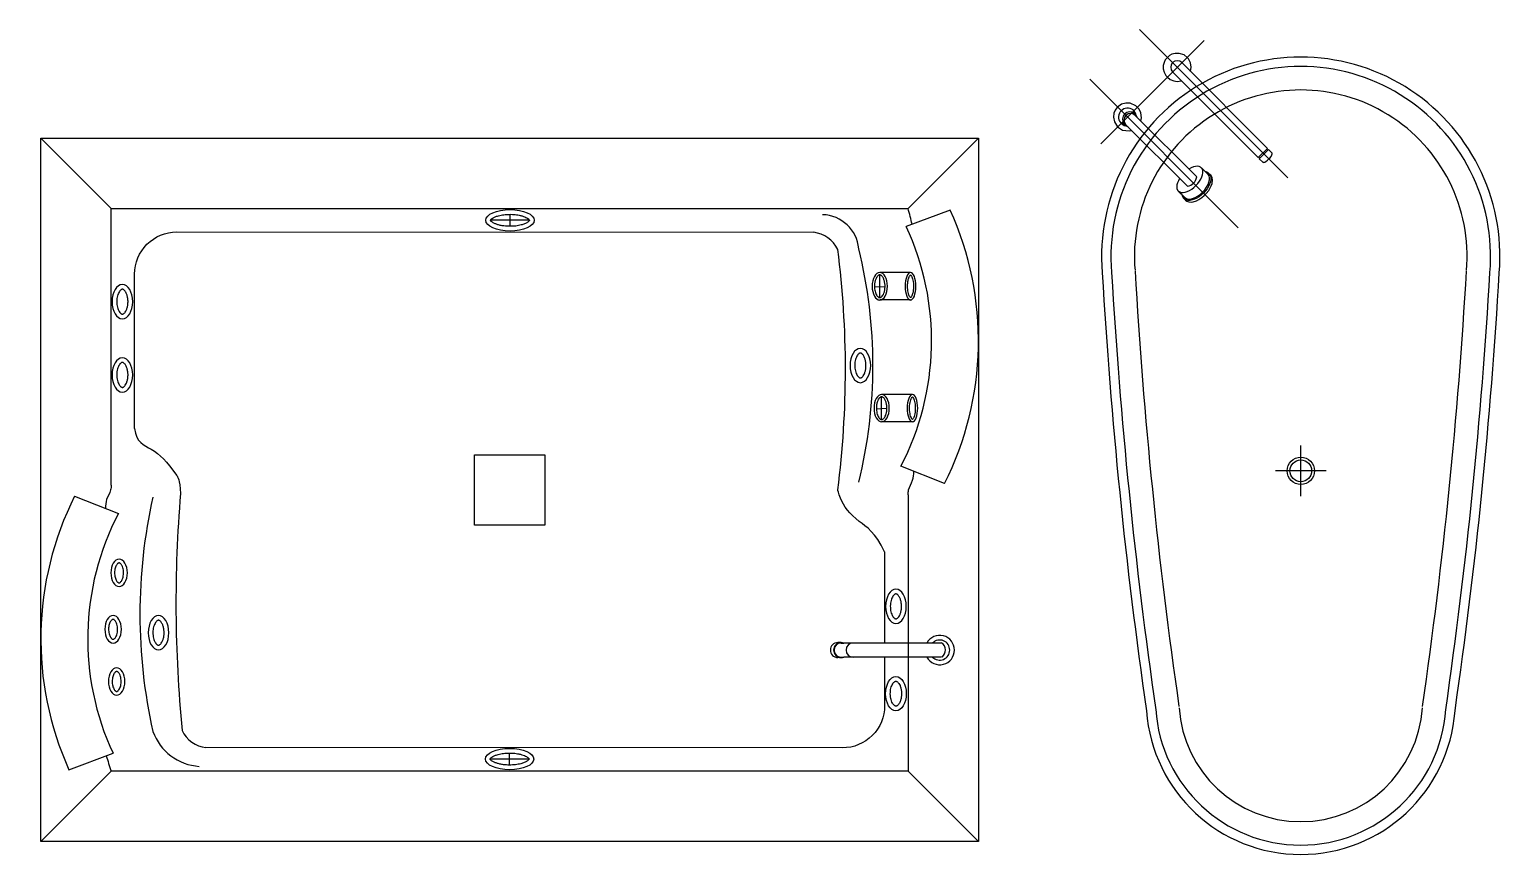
# Model space of a CAD drawing. Header units: millimetres. Extents: x 14385 to 129787, y 107826 to 186798.
# Drawn here: x 56668 to 59817, y 140704 to 142463 of the extents above; entities that cross this region are included whole.
import ezdxf

# ---------------------------------------------------------------- set-up
doc = ezdxf.new("R2010")
doc.units = ezdxf.units.MM
doc.header["$LTSCALE"] = 1000
doc.linetypes.add('CENTER-1', pattern=[10, 6.25, -1.25, 1.25, -1.25])
doc.layers.add('FF-FIXT', color=31, linetype='Continuous')

# ---------------------------------------------------------------- blocks, each defined once
blk = doc.blocks.new('A$C55D235CF')
at = {"color": 39, "linetype": 'CENTER-1', "ltscale": 5}
for p, q in [((210.1, 393.1), (-106.4, 709.6)), ((31.2, 686.2), (-189.1, 466)), ((104, 287), (-212.5, 603.5)), ((237.6, -285.5), (237.6, -177.2)), ((291.8, -231.3), (183.4, -231.3))]:
    blk.add_line(p, q, dxfattribs=at)
at = {"color": 33, "linetype": 'Continuous'}
for p, q in [((-55.7, 633.1), (-55.8, 626.1)), ((-54.1, 639.6), (-55.7, 633.1)), ((-51.4, 645), (-54.1, 639.6)), ((-46.7, 649.8), (-51.4, 645)), ((-42.1, 654.4), (-46.7, 649.8)), ((-37.4, 656.8), (-42.1, 654.4)), ((-30.5, 658.8), (-37.4, 656.8)), ((-21.8, 658.8), (-30.5, 658.8)), ((-11.4, 655.3), (-21.8, 658.8)), ((-16, 639), (166.8, 456.2)), ((-5, 650.1), (-11.4, 655.3)), ((-1.8, 646.9), (-5, 650.1)), ((2.5, 638.5), (-1.8, 646.9)), ((4.1, 629.2), (2.5, 638.5)), ((-55.8, 626.1), (-54.1, 618.7)), ((-54.1, 618.7), (-50.5, 611.9)), ((-50.5, 611.9), (-46.8, 608.2)), ((-46.8, 608.2), (-40.8, 603)), ((-40.8, 603), (-33, 599.9)), ((-35.8, 619.2), (147, 436.4)), ((-33, 599.9), (-26.2, 599.1)), ((-26.2, 599.1), (-21.6, 599.4)), ((-21.6, 599.4), (-17.1, 600.4)), ((2.7, 620.2), (4.1, 629.2)), ((-158.4, 537.3), (-160.9, 531.2)), ((-155.1, 542.4), (-158.4, 537.3)), ((-153.2, 544.3), (-155.1, 542.4)), ((-144.8, 550.2), (-153.2, 544.3)), ((-135.7, 552.8), (-144.8, 550.2)), ((-126.5, 552.5), (-135.7, 552.8)), ((-114.3, 547.2), (-126.5, 552.5)), ((-107.1, 539.8), (-114.3, 547.2)), ((-103.3, 531.8), (-107.1, 539.8)), ((-160.9, 531.2), (-162, 522.8)), ((-162, 522.8), (-160.1, 512.5)), ((-160.1, 512.5), (-153.2, 501.8)), ((-135.5, 506.7), (-4.1, 375.4)), ((-115.7, 526.5), (15.7, 395.2)), ((-102, 521.5), (-103.3, 531.8)), ((-103.3, 514.2), (-102, 521.5)), ((-153.2, 501.8), (-143, 495.1)), ((-143, 495.1), (-128.2, 493.3)), ((-128.2, 493.3), (-123.1, 494.4)), ((166.8, 456.2), (147, 436.4)), ((168.9, 454), (149.1, 434.2)), ((166.1, 455.4), (166.8, 456.2)), ((166.1, 455.4), (168.2, 453.3)), ((168.2, 453.3), (166.1, 455.4)), ((168.9, 454), (168.2, 453.3)), ((168.9, 454), (176.2, 446.8)), ((176.2, 446.8), (168.9, 454)), ((174.2, 439), (176, 442.3)), ((176, 442.3), (176.7, 444.7)), ((176.5, 446.3), (176.2, 446.8)), ((176.7, 445.6), (176.5, 446.3)), ((176.7, 444.7), (176.7, 445.6)), ((39.9, 400.7), (25.8, 414.7)), ((34.2, 406.3), (25.8, 414.7)), ((147, 436.4), (147.7, 437.1)), ((147.7, 437.1), (149.8, 434.9)), ((147.7, 437.1), (149.8, 434.9)), ((149.8, 434.9), (149.1, 434.2)), ((149.1, 434.2), (156.4, 427)), ((149.1, 434.2), (156.4, 427)), ((156.4, 427), (157.1, 426.6)), ((157.1, 426.6), (157.9, 426.4)), ((157.9, 426.4), (159.3, 426.6)), ((159.3, 426.6), (160.6, 427)), ((160.6, 427), (162.8, 428.1)), ((162.8, 428.1), (166.5, 430.7)), ((166.5, 430.7), (168.3, 432.3)), ((168.3, 432.3), (169.6, 433.6)), ((169.6, 433.6), (171.5, 435.5)), ((171.5, 435.5), (174.2, 439)), ((36, 405.9), (34.2, 406.3)), ((39.2, 404.6), (36, 405.9)), ((41.8, 402.6), (39.2, 404.6)), ((41.8, 402.6), (45.4, 399.1)), ((43.6, 400.8), (41.8, 402.6)), ((45.4, 399.1), (43.6, 400.8)), ((47.2, 396.7), (45.4, 399.1)), ((46.6, 376), (48.4, 381.4)), ((48.7, 393.4), (47.2, 396.7)), ((48.4, 381.4), (49.3, 388.8)), ((49.3, 388.8), (48.7, 393.4)), ((-9.6, 351.2), (-23.7, 365.2)), ((-23.7, 365.2), (-15.3, 356.8)), ((-15.3, 356.8), (-14.5, 353.9)), ((-14.5, 353.9), (-12.7, 350.6)), ((-12.7, 350.6), (-11.6, 349.2)), ((-11.6, 349.2), (-8, 345.6)), ((-11.6, 349.2), (-8, 345.6)), ((15.1, 344.5), (20.2, 347)), ((20.2, 347), (26.6, 351.1)), ((26.6, 351.1), (31.4, 355.9)), ((31.4, 355.9), (35.9, 359.6)), ((35.9, 359.6), (41.5, 366.7)), ((41.5, 366.7), (43.8, 370.3)), ((43.8, 370.3), (46.6, 376)), ((-8, 345.6), (-5.6, 343.8)), ((-5.6, 343.8), (-1.3, 342.1)), ((-1.3, 342.1), (4.7, 341.8)), ((4.7, 341.8), (8, 342.3)), ((8, 342.3), (15.1, 344.5))]:
    blk.add_line(p, q, dxfattribs=at)
at = {"flags": 128}
blk.add_lwpolyline([(566.7, -743.2, 0.021411), (661.1, 190.7, 1.08619), (-185.9, 190.7, 0.021411), (-91.5, -743.2, 0.930125), (566.7, -743.2)], format="xyb", dxfattribs=at)
at = {"color": 32, "flags": 128}
for points in [[(641.1, 191.2, 1.089171), (-165.9, 191.2)], [(-165.9, 191.8, 0.021415), (-71.7, -740.6)], [(546.9, -740.6, 0.021415), (641.1, 191.8)], [(-71.8, -739.8, 0.935819), (547, -739.8)]]:
    blk.add_lwpolyline(points, format="xyb", dxfattribs=at)
at = {"color": 35, "flags": 128}
for points in [[(591.3, 195.5, 1.089171), (-116, 195.5, 1.089171)], [(-116, 194.7, 0.021415), (-22.2, -733.5, 0.021415)], [(497.4, -733.5, 0.021415), (591.2, 194.7, 0.021415)], [(-21.9, -736.5, 0.935819), (497.1, -736.5, 0.935819)]]:
    blk.add_lwpolyline(points, format="xyb", dxfattribs=at)
at = {"color": 35, "linetype": 'Continuous'}
for radius in [29.2, 23.2]:
    blk.add_circle((237.6, -231.3), radius, dxfattribs=at)
at = {"color": 33, "linetype": 'Continuous'}
for centre, radius, start, end in [((-25.9, 629.1), 14, 45, 225), ((-125.6, 516.6), 14, 45, 225), ((-7.8, 398.8), 23.7, 278.7868, 351.2132)]:
    blk.add_arc(centre, radius, start, end, dxfattribs=at)
at = {"color": 39, "ltscale": 30}
for centre, radius, start, end in [((-132, 523), 19.1, 10.5537, 259.4463), ((-103.8, 538.2), 14.8, 186.4821, 227.945), ((-147.2, 494.8), 14.8, 42.055, 83.5179), ((-126.7, 517.8), 16.1, 15.1781, 254.8219)]:
    blk.add_arc(centre, radius, start, end, dxfattribs=at)
at = {"color": 33, "linetype": 'Continuous'}
for centre, start_param, end_param in [((1, 390), 1.982313, 7.442465), ((15.1, 375.9), 3.141593, 6.283185)]:
    blk.add_ellipse(centre, major_axis=(24.7, 24.7), ratio=0.528596, start_param=start_param, end_param=end_param, dxfattribs=at)
at = {"color": 33, "linetype": 'Continuous', "extrusion": (0, 0, -1)}
blk.add_ellipse((15.1, 375.9), major_axis=(26.7, 26.7), ratio=0.563059, start_param=-0.384776, end_param=3.526331, dxfattribs=at)
blk = doc.blocks.new('A$C3CD5411B')
at = {"color": 35}
for p, q in [((-651.8, 420.5), (-801.8, 570.5)), ((1048.2, 420.5), (1198.2, 570.5)), ((240.6, 395.3), (157.4, 395.3)), ((199, 382.4), (199, 408.1)), ((1053.5, 283.9), (987.8, 283.9)), ((999, 253.6), (976.6, 252.8)), ((987.8, 230.4), (987.8, 278.9)), ((1053.5, 225.4), (987.8, 225.4)), ((1057.5, 24), (991.8, 24)), ((991.8, -29.5), (991.8, 19)), ((1003, -6.2), (980.6, -7.1)), ((1057.5, -34.5), (991.8, -34.5)), ((239.8, -753.4), (156.6, -753.4)), ((198.2, -766.2), (198.2, -740.6)), ((-651.8, -779.5), (-801.8, -929.5)), ((1048.2, -779.5), (1198.2, -929.5))]:
    blk.add_line(p, q, dxfattribs=at)
for p, q in [((1138.2, 417.2), (1044.3, 382)), ((1126.2, -166.2), (1032.8, -129.2)), ((-729.8, -192.8), (-636.4, -229.8)), ((-741.8, -776.2), (-647.9, -741))]:
    blk.add_line(p, q)
at = {"color": 35, "ltscale": 0.01}
for p, q in [((905.2, -505), (898.4, -505)), ((905.2, -506), (910.8, -506)), ((1119.6, -506), (910.8, -506)), ((905.2, -537), (898.4, -537)), ((905.2, -536), (910.8, -536)), ((1119.6, -536), (910.8, -536))]:
    blk.add_line(p, q, dxfattribs=at)
blk.add_lwpolyline([(1198.2, -929.5), (-801.8, -929.5), (-801.8, 570.5), (1198.2, 570.5)], close=True)
for points in [[(-651.8, -169.4), (-651.8, 420.5), (1048.2, 420.5)], [(1048.2, -189.7), (1048.2, -411.2)], [(1048.2, -411.2), (1048.2, -779.5), (-651.8, -779.5)]]:
    blk.add_lwpolyline(points)
at = {"color": 35}
for points in [[(-601.8, -48.5), (-601.8, 280.5, -0.41425), (-511.8, 370.5), (847.2, 369.7)], [(998.2, -536), (998.2, -639.5, -0.414235), (908.2, -729.5), (-449.6, -729.1)]]:
    blk.add_lwpolyline(points, format="xyb", dxfattribs=at)
blk.add_lwpolyline([(273.2, -254.5), (123.2, -254.5), (123.2, -104.5), (273.2, -104.5)], close=True, dxfattribs=at)
for points in [[(998.2, -311.3), (998.2, -506)], [(998.2, -441.2), (998.2, -506)]]:
    blk.add_lwpolyline(points, dxfattribs=at)
for centre, radius, start, end in [((385.9, 233.5), 688.2, 12.8649, 15.7695), ((520.3, 138.1), 678, 333.3332, 24.3114), ((520.3, 138.1), 578, 332.4563, 24.9636), ((-123.9, -497.1), 678, 153.3332, 204.3114), ((-123.9, -497.1), 578, 152.4563, 204.9636), ((243.6, -479.5), 944.3, 196.4156, 198.5226)]:
    blk.add_arc(centre, radius, start, end)
for centre, radius, start, end in [((863.1, 326.9), 80.4, 5.6264, 87.9417), ((838.9, 304.1), 66.1, 26.1813, 82.7953), ((-1098.5, 77), 2013.1, 352.6804, 7.3151), ((-66.1, 85.7), 1039.4, 346.1354, 13.8646), ((2326.6, -421.4), 2840.2, 175.2689, 185.4802), ((554, -444.9), 1144.5, 167.3992, 192.6008), ((-441.3, -663.4), 66.1, 206.1813, 262.7953), ((-456.3, -656), 113.3, 199.8815, 266.1512)]:
    blk.add_arc(centre, radius, start, end, dxfattribs=at)
at = {"color": 35, "ltscale": 0.01}
for centre, radius, start, end in [((1115.7, -521), 31.4, 208.5848, 151.4152), ((1115.7, -521), 21.4, 224.6322, 135.3678), ((898.4, -521), 16, 90, 270), ((905.2, -521), 16, 90, 270), ((905.2, -521), 15, 90, 270), ((905.2, -521), 16, 69.6359, 90), ((930.8, -521), 15, 90, 270), ((1109.5, -521.3), 18.4, 306.9962, 56.6876), ((905.2, -521), 16, 270, 290.3641)]:
    blk.add_arc(centre, radius, start, end, dxfattribs=at)
at = {"color": 35}
for centre in [(199, 395.3), (198.2, -753.4)]:
    blk.add_ellipse(centre, major_axis=(-51.6, 0), ratio=0.442059, start_param=3.141593, end_param=9.424778, dxfattribs=at)
at = {"color": 35, "extrusion": (0, 0, -1)}
for centre, major_axis, ratio in [((987.8, 254.6), (0, 29.3), 0.555453), ((1053.5, 254.6), (0, 29.3), 0.388997), ((-627.9, 221.8), (0, 36.6), 0.601422), ((-627.9, 65.6), (0, 36.6), 0.601422), ((946.4, 85.7), (0, 36.6), 0.601422), ((991.8, -5.3), (0, 29.3), 0.555453), ((1057.5, -5.3), (0, 29.3), 0.381112), ((-634.9, -356.4), (0, 29.3), 0.601422), ((1022.3, -427.9), (0, 36.6), 0.601422), ((-647.6, -476.8), (0, 29.3), 0.601422), ((-550.8, -484.1), (0, 36.6), 0.601422), ((-640.1, -588), (0, 29.3), 0.601422)]:
    blk.add_ellipse(centre, major_axis=major_axis, ratio=ratio, start_param=3.141593, end_param=9.424778, dxfattribs=at)
at = {"color": 35}
blk.add_ellipse((1022.3, -614.1), major_axis=(0, 36.6), ratio=0.601422, dxfattribs=at)
for points, knots in [([(240.6, 395.3), (240.6, 395.3), (240.6, 395.3), (240.5, 395.4), (240.5, 395.4), (240.4, 395.7), (240.3, 395.9), (239.9, 396.5), (239.7, 396.8), (239, 397.5), (238.6, 397.9), (237.3, 399), (236.2, 399.7), (233.7, 401.2), (232.2, 401.9), (228.9, 403.3), (227.1, 403.9), (223.1, 405.1), (220.9, 405.7), (215.1, 406.9), (211.1, 407.4), (203, 408.1), (198.9, 408.1), (190.7, 407.8), (186.7, 407.4), (179, 406.2), (175.5, 405.4), (169.8, 403.6), (167.6, 402.8), (163.8, 401), (162.2, 400.1), (160.1, 398.5), (159.4, 397.9), (158.3, 396.9), (158, 396.4), (157.6, 395.8), (157.5, 395.6), (157.4, 395.4), (157.4, 395.3), (157.4, 395.2), (157.4, 395.3), (157.4, 395.2), (157.4, 395.2), (157.4, 395), (157.5, 394.8), (157.8, 394.3), (158, 394), (158.7, 393.3), (159.1, 392.8), (160.1, 392), (160.7, 391.5), (162.6, 390.2), (164.1, 389.4), (167.5, 387.8), (169.4, 387.1), (173.6, 385.7), (175.9, 385.1), (180.8, 384), (183.4, 383.6), (190.1, 382.7), (194.3, 382.5), (202.8, 382.4), (207.1, 382.7), (215.2, 383.6), (219.1, 384.4), (225.4, 386), (227.9, 386.8), (232.4, 388.7), (234.3, 389.6), (236.9, 391.3), (237.8, 391.9), (239.2, 393.1), (239.6, 393.7), (240.2, 394.4), (240.3, 394.7), (240.5, 395), (240.5, 395.1), (240.6, 395.2), (240.6, 395.2), (240.6, 395.3)], [0, 0, 0, 0, 0.098026, 0.098026, 0.196053, 0.196053, 0.294079, 0.294079, 0.392106, 0.392106, 0.490132, 0.490132, 0.651517, 0.651517, 0.812902, 0.812902, 0.974286, 0.974286, 1.135671, 1.135671, 1.397422, 1.397422, 1.659173, 1.659173, 1.920924, 1.920924, 2.182675, 2.182675, 2.382951, 2.382951, 2.583228, 2.583228, 2.724431, 2.724431, 2.865635, 2.865635, 2.972891, 2.972891, 3.080146, 3.080146, 3.187401, 3.187401, 3.294657, 3.294657, 3.401912, 3.401912, 3.509168, 3.509168, 3.616423, 3.616423, 3.723678, 3.723678, 3.901272, 3.901272, 4.078866, 4.078866, 4.25646, 4.25646, 4.434053, 4.434053, 4.704309, 4.704309, 4.974564, 4.974564, 5.24482, 5.24482, 5.457429, 5.457429, 5.670037, 5.670037, 5.818748, 5.818748, 5.967458, 5.967458, 6.07818, 6.07818, 6.188901, 6.188901, 6.283185, 6.283185, 6.283185, 6.283185]), ([(987.8, 230.4), (987.4, 230.4), (987.1, 230.4), (986.3, 230.6), (985.9, 230.8), (985, 231.3), (984.6, 231.6), (983.6, 232.4), (983.1, 232.9), (981.8, 234.4), (981.1, 235.5), (979.7, 238.2), (979.1, 239.7), (978, 243), (977.6, 244.8), (976.9, 248.5), (976.7, 250.5), (976.5, 254.4), (976.5, 256.4), (976.9, 260.9), (977.3, 263.3), (978.4, 267.7), (979.1, 269.7), (980.6, 272.9), (981.4, 274.1), (982.9, 276.1), (983.6, 276.9), (984.9, 277.9), (985.4, 278.2), (986.4, 278.7), (986.8, 278.8), (987.6, 278.9), (988, 278.9), (988.9, 278.8), (989.3, 278.6), (990.3, 278.1), (990.8, 277.8), (991.9, 276.9), (992.5, 276.3), (993.6, 274.9), (994.2, 274.1), (995.3, 272.2), (995.8, 271.2), (997, 268.2), (997.6, 266.2), (998.6, 261.7), (998.9, 259.4), (999.1, 254.6), (999, 252.1), (998.5, 247.4), (998.1, 245.1), (997, 240.9), (996.3, 239), (994.8, 236), (994, 234.8), (992.5, 232.9), (991.8, 232.2), (990.5, 231.2), (990, 230.9), (989.1, 230.5), (988.7, 230.4), (988.1, 230.4), (987.9, 230.4), (987.8, 230.4)], [0, 0, 0, 0, 0.147308, 0.147308, 0.294616, 0.294616, 0.441924, 0.441924, 0.589232, 0.589232, 0.814143, 0.814143, 1.039053, 1.039053, 1.263964, 1.263964, 1.488875, 1.488875, 1.713785, 1.713785, 1.996341, 1.996341, 2.278897, 2.278897, 2.502998, 2.502998, 2.7271, 2.7271, 2.895966, 2.895966, 3.064833, 3.064833, 3.233699, 3.233699, 3.402566, 3.402566, 3.571432, 3.571432, 3.740298, 3.740298, 3.909165, 3.909165, 4.078031, 4.078031, 4.350719, 4.350719, 4.623407, 4.623407, 4.896094, 4.896094, 5.168782, 5.168782, 5.44147, 5.44147, 5.663349, 5.663349, 5.885228, 5.885228, 6.052667, 6.052667, 6.220106, 6.220106, 6.283185, 6.283185, 6.283185, 6.283185]), ([(1053.5, 230.4), (1053.4, 230.5), (1053.3, 230.6), (1052.9, 230.9), (1052.6, 231.2), (1052.1, 231.9), (1051.8, 232.3), (1050.9, 233.8), (1050.3, 235.1), (1049.3, 238.1), (1048.8, 239.9), (1048, 243.7), (1047.7, 245.7), (1047.2, 250), (1047.1, 252.3), (1047.1, 257.4), (1047.3, 260.3), (1048, 265.8), (1048.5, 268.3), (1049.6, 272.1), (1050.1, 273.5), (1051.1, 275.7), (1051.5, 276.5), (1052.3, 277.7), (1052.6, 278.1), (1053.2, 278.6), (1053.4, 278.8), (1053.5, 278.8)], [0.223515, 0.223515, 0.223515, 0.223515, 0.344888, 0.344888, 0.466261, 0.466261, 0.587634, 0.587634, 0.832202, 0.832202, 1.076769, 1.076769, 1.321337, 1.321337, 1.565904, 1.565904, 1.885182, 1.885182, 2.20446, 2.20446, 2.42959, 2.42959, 2.616863, 2.616863, 2.770972, 2.770972, 2.918078, 2.918078, 2.918078, 2.918078]), ([(1053.5, 278.8), (1053.6, 278.8), (1053.8, 278.7), (1054.2, 278.3), (1054.4, 278), (1054.9, 277.4), (1055.2, 276.9), (1056.1, 275.5), (1056.7, 274.2), (1057.8, 271.1), (1058.2, 269.4), (1059, 265.6), (1059.4, 263.5), (1059.8, 259.2), (1059.9, 257), (1059.9, 251.8), (1059.7, 248.9), (1059, 243.5), (1058.5, 240.9), (1057.4, 237.1), (1056.9, 235.7), (1055.9, 233.5), (1055.5, 232.7), (1054.7, 231.6), (1054.4, 231.2), (1053.8, 230.6), (1053.6, 230.5), (1053.5, 230.4)], [3.365108, 3.365108, 3.365108, 3.365108, 3.486481, 3.486481, 3.607854, 3.607854, 3.729227, 3.729227, 3.973795, 3.973795, 4.218362, 4.218362, 4.46293, 4.46293, 4.707497, 4.707497, 5.026775, 5.026775, 5.346052, 5.346052, 5.571183, 5.571183, 5.758456, 5.758456, 5.912565, 5.912565, 6.05967, 6.05967, 6.05967, 6.05967]), ([(-627.9, 195.2), (-628.1, 195.2), (-628.4, 195.2), (-628.9, 195.3), (-629.2, 195.4), (-629.9, 195.7), (-630.2, 195.9), (-631.1, 196.5), (-631.5, 196.9), (-632.5, 197.8), (-633, 198.3), (-634.2, 200), (-635, 201.2), (-636.5, 204), (-637.1, 205.6), (-638.3, 209.1), (-638.8, 211), (-639.5, 215), (-639.7, 217.1), (-639.9, 221.3), (-639.9, 223.4), (-639.6, 227.6), (-639.3, 229.6), (-638.5, 233.5), (-638, 235.4), (-636.8, 238.8), (-636.1, 240.3), (-634.6, 243), (-633.8, 244.2), (-632.2, 246), (-631.5, 246.7), (-630.3, 247.5), (-629.9, 247.8), (-629.1, 248.1), (-628.8, 248.2), (-628.2, 248.3), (-627.9, 248.3), (-627.3, 248.3), (-627, 248.2), (-626.3, 248), (-625.9, 247.8), (-625, 247.2), (-624.5, 246.8), (-623.4, 245.8), (-622.8, 245.2), (-621.6, 243.6), (-621.1, 242.7), (-619.9, 240.8), (-619.4, 239.6), (-618.2, 236.6), (-617.5, 234.4), (-616.5, 229.9), (-616.2, 227.5), (-615.8, 222.5), (-615.9, 220), (-616.3, 215.1), (-616.7, 212.8), (-617.7, 208.3), (-618.4, 206.2), (-620, 202.5), (-620.9, 200.9), (-622.5, 198.7), (-623.2, 197.9), (-624.5, 196.6), (-625.1, 196.2), (-626.1, 195.6), (-626.5, 195.5), (-627.1, 195.3), (-627.4, 195.2), (-627.8, 195.2), (-627.8, 195.2), (-627.9, 195.2)], [0, 0, 0, 0, 0.13169, 0.13169, 0.26338, 0.26338, 0.39507, 0.39507, 0.52676, 0.52676, 0.658449, 0.658449, 0.865547, 0.865547, 1.072645, 1.072645, 1.279743, 1.279743, 1.48684, 1.48684, 1.693938, 1.693938, 1.901036, 1.901036, 2.108134, 2.108134, 2.315231, 2.315231, 2.522329, 2.522329, 2.729427, 2.729427, 2.883825, 2.883825, 3.038223, 3.038223, 3.192621, 3.192621, 3.347018, 3.347018, 3.501416, 3.501416, 3.655814, 3.655814, 3.810212, 3.810212, 3.96461, 3.96461, 4.119008, 4.119008, 4.362427, 4.362427, 4.605845, 4.605845, 4.849264, 4.849264, 5.092683, 5.092683, 5.336102, 5.336102, 5.579521, 5.579521, 5.762296, 5.762296, 5.945072, 5.945072, 6.095404, 6.095404, 6.245736, 6.245736, 6.283185, 6.283185, 6.283185, 6.283185]), ([(946.4, 59.1), (946.1, 59.1), (945.9, 59.1), (945.4, 59.3), (945.1, 59.4), (944.4, 59.7), (944, 59.9), (943.2, 60.4), (942.7, 60.8), (941.8, 61.7), (941.3, 62.3), (940, 63.9), (939.3, 65.1), (937.8, 68), (937.1, 69.6), (936, 73.1), (935.5, 75), (934.8, 79), (934.6, 81), (934.3, 85.2), (934.4, 87.4), (934.7, 91.5), (935, 93.6), (935.8, 97.5), (936.3, 99.3), (937.5, 102.7), (938.2, 104.3), (939.7, 107), (940.5, 108.1), (942, 109.9), (942.8, 110.6), (943.9, 111.5), (944.4, 111.7), (945.2, 112.1), (945.5, 112.2), (946.1, 112.3), (946.4, 112.3), (946.9, 112.2), (947.2, 112.2), (947.9, 111.9), (948.4, 111.7), (949.3, 111.2), (949.8, 110.8), (950.9, 109.7), (951.5, 109.1), (952.6, 107.6), (953.2, 106.7), (954.3, 104.7), (954.9, 103.6), (956.1, 100.5), (956.8, 98.4), (957.8, 93.8), (958.1, 91.4), (958.4, 86.5), (958.4, 84), (958, 79.1), (957.6, 76.7), (956.5, 72.2), (955.8, 70.1), (954.3, 66.5), (953.4, 64.9), (951.8, 62.6), (951.1, 61.8), (949.8, 60.6), (949.2, 60.1), (948.2, 59.6), (947.8, 59.4), (947.1, 59.2), (946.8, 59.1), (946.5, 59.1), (946.4, 59.1), (946.4, 59.1)], [0, 0, 0, 0, 0.13169, 0.13169, 0.26338, 0.26338, 0.39507, 0.39507, 0.52676, 0.52676, 0.658449, 0.658449, 0.865547, 0.865547, 1.072645, 1.072645, 1.279743, 1.279743, 1.48684, 1.48684, 1.693938, 1.693938, 1.901036, 1.901036, 2.108134, 2.108134, 2.315231, 2.315231, 2.522329, 2.522329, 2.729427, 2.729427, 2.883825, 2.883825, 3.038223, 3.038223, 3.192621, 3.192621, 3.347018, 3.347018, 3.501416, 3.501416, 3.655814, 3.655814, 3.810212, 3.810212, 3.96461, 3.96461, 4.119008, 4.119008, 4.362427, 4.362427, 4.605845, 4.605845, 4.849264, 4.849264, 5.092683, 5.092683, 5.336102, 5.336102, 5.579521, 5.579521, 5.762296, 5.762296, 5.945072, 5.945072, 6.095404, 6.095404, 6.245736, 6.245736, 6.283185, 6.283185, 6.283185, 6.283185]), ([(-627.9, 39.1), (-628.1, 39.1), (-628.4, 39.1), (-628.9, 39.2), (-629.2, 39.3), (-629.9, 39.6), (-630.2, 39.8), (-631.1, 40.4), (-631.5, 40.7), (-632.5, 41.7), (-633, 42.2), (-634.2, 43.8), (-635, 45.1), (-636.5, 47.9), (-637.1, 49.5), (-638.3, 53), (-638.8, 54.9), (-639.5, 58.9), (-639.7, 61), (-639.9, 65.2), (-639.9, 67.3), (-639.6, 71.5), (-639.3, 73.5), (-638.5, 77.4), (-638, 79.3), (-636.8, 82.7), (-636.1, 84.2), (-634.6, 86.9), (-633.8, 88), (-632.2, 89.9), (-631.5, 90.6), (-630.3, 91.4), (-629.9, 91.7), (-629.1, 92), (-628.8, 92.1), (-628.2, 92.2), (-627.9, 92.2), (-627.3, 92.2), (-627, 92.1), (-626.3, 91.9), (-625.9, 91.7), (-625, 91.1), (-624.5, 90.7), (-623.4, 89.7), (-622.8, 89), (-621.6, 87.5), (-621.1, 86.6), (-619.9, 84.6), (-619.4, 83.5), (-618.2, 80.4), (-617.5, 78.3), (-616.5, 73.8), (-616.2, 71.3), (-615.8, 66.4), (-615.9, 63.9), (-616.3, 59), (-616.7, 56.6), (-617.7, 52.2), (-618.4, 50.1), (-620, 46.4), (-620.9, 44.8), (-622.5, 42.6), (-623.2, 41.8), (-624.5, 40.5), (-625.1, 40.1), (-626.1, 39.5), (-626.5, 39.3), (-627.1, 39.1), (-627.4, 39.1), (-627.8, 39.1), (-627.8, 39.1), (-627.9, 39.1)], [0, 0, 0, 0, 0.13169, 0.13169, 0.26338, 0.26338, 0.39507, 0.39507, 0.52676, 0.52676, 0.658449, 0.658449, 0.865547, 0.865547, 1.072645, 1.072645, 1.279743, 1.279743, 1.48684, 1.48684, 1.693938, 1.693938, 1.901036, 1.901036, 2.108134, 2.108134, 2.315231, 2.315231, 2.522329, 2.522329, 2.729427, 2.729427, 2.883825, 2.883825, 3.038223, 3.038223, 3.192621, 3.192621, 3.347018, 3.347018, 3.501416, 3.501416, 3.655814, 3.655814, 3.810212, 3.810212, 3.96461, 3.96461, 4.119008, 4.119008, 4.362427, 4.362427, 4.605845, 4.605845, 4.849264, 4.849264, 5.092683, 5.092683, 5.336102, 5.336102, 5.579521, 5.579521, 5.762296, 5.762296, 5.945072, 5.945072, 6.095404, 6.095404, 6.245736, 6.245736, 6.283185, 6.283185, 6.283185, 6.283185]), ([(991.8, -29.5), (991.4, -29.5), (991.1, -29.5), (990.3, -29.3), (989.9, -29.1), (989, -28.6), (988.6, -28.3), (987.6, -27.5), (987.1, -27), (985.9, -25.5), (985.1, -24.3), (983.7, -21.7), (983.1, -20.2), (982, -16.9), (981.6, -15.1), (980.9, -11.3), (980.7, -9.4), (980.5, -5.4), (980.5, -3.4), (980.9, 1), (981.3, 3.4), (982.4, 7.8), (983.1, 9.9), (984.6, 13), (985.4, 14.2), (986.9, 16.2), (987.6, 17), (988.9, 18), (989.4, 18.4), (990.4, 18.8), (990.8, 18.9), (991.7, 19), (992.1, 19), (992.9, 18.9), (993.3, 18.7), (994.3, 18.3), (994.8, 17.9), (995.9, 17), (996.5, 16.5), (997.7, 15.1), (998.2, 14.2), (999.3, 12.4), (999.8, 11.3), (1001, 8.4), (1001.6, 6.3), (1002.6, 1.9), (1002.9, -0.5), (1003.1, -5.3), (1003, -7.7), (1002.6, -12.4), (1002.1, -14.7), (1001, -18.9), (1000.3, -20.9), (998.8, -23.9), (998, -25), (996.5, -27), (995.8, -27.7), (994.5, -28.6), (994, -28.9), (993.1, -29.3), (992.7, -29.4), (992.1, -29.5), (992, -29.5), (991.8, -29.5)], [0, 0, 0, 0, 0.147308, 0.147308, 0.294616, 0.294616, 0.441924, 0.441924, 0.589232, 0.589232, 0.814143, 0.814143, 1.039053, 1.039053, 1.263964, 1.263964, 1.488875, 1.488875, 1.713785, 1.713785, 1.996341, 1.996341, 2.278897, 2.278897, 2.502998, 2.502998, 2.7271, 2.7271, 2.895966, 2.895966, 3.064833, 3.064833, 3.233699, 3.233699, 3.402566, 3.402566, 3.571432, 3.571432, 3.740298, 3.740298, 3.909165, 3.909165, 4.078031, 4.078031, 4.350719, 4.350719, 4.623407, 4.623407, 4.896094, 4.896094, 5.168782, 5.168782, 5.44147, 5.44147, 5.663349, 5.663349, 5.885228, 5.885228, 6.052667, 6.052667, 6.220106, 6.220106, 6.283185, 6.283185, 6.283185, 6.283185]), ([(1057.5, -29.4), (1057.4, -29.3), (1057.2, -29.2), (1056.8, -28.7), (1056.5, -28.4), (1056, -27.6), (1055.7, -27.2), (1054.8, -25.5), (1054.2, -24), (1053.2, -20.7), (1052.7, -18.8), (1052, -14.6), (1051.7, -12.4), (1051.4, -7.9), (1051.3, -5.5), (1051.5, -0.9), (1051.6, 1.4), (1052.2, 5.7), (1052.6, 7.8), (1053.5, 11.5), (1054.1, 13.2), (1055.1, 15.6), (1055.5, 16.4), (1056.3, 17.7), (1056.7, 18.1), (1057.2, 18.7), (1057.4, 18.8), (1057.5, 18.9)], [0.25846, 0.25846, 0.25846, 0.25846, 0.38157, 0.38157, 0.50468, 0.50468, 0.62779, 0.62779, 0.882251, 0.882251, 1.136711, 1.136711, 1.391172, 1.391172, 1.645633, 1.645633, 1.900094, 1.900094, 2.154555, 2.154555, 2.409016, 2.409016, 2.596538, 2.596538, 2.753368, 2.753368, 2.883132, 2.883132, 2.883132, 2.883132]), ([(1057.5, 18.9), (1057.6, 18.8), (1057.8, 18.7), (1058.3, 18.2), (1058.5, 17.9), (1059.1, 17.1), (1059.4, 16.7), (1060.2, 15), (1060.8, 13.5), (1061.9, 10.2), (1062.4, 8.2), (1063.1, 4.1), (1063.3, 1.9), (1063.7, -2.6), (1063.7, -5), (1063.6, -9.6), (1063.4, -11.9), (1062.8, -16.2), (1062.4, -18.3), (1061.5, -22), (1061, -23.7), (1059.9, -26.1), (1059.5, -26.9), (1058.7, -28.2), (1058.4, -28.6), (1057.9, -29.2), (1057.7, -29.3), (1057.5, -29.4)], [3.400053, 3.400053, 3.400053, 3.400053, 3.523163, 3.523163, 3.646272, 3.646272, 3.769382, 3.769382, 4.023843, 4.023843, 4.278304, 4.278304, 4.532765, 4.532765, 4.787226, 4.787226, 5.041687, 5.041687, 5.296148, 5.296148, 5.550609, 5.550609, 5.73813, 5.73813, 5.894961, 5.894961, 6.024725, 6.024725, 6.024725, 6.024725]), ([(-601.8, -48.5), (-598.9, -78.2), (-557.8, -92.7), (-531.5, -120.5), (-506, -156.9), (-503.9, -187.1)], [24.91566, 24.91566, 24.91566, 24.91566, 91.038733, 177.097248, 189.729926, 189.729926, 189.729926, 189.729926]), ([(998.2, -311.3), (978.6, -270), (934.3, -243.7), (903.1, -205.1), (898.2, -178.3), (898.2, -179.6)], [24.91566, 24.91566, 24.91566, 24.91566, 91.038733, 177.097248, 224.879814, 224.879814, 224.879814, 224.879814]), ([(-634.9, -377.7), (-635.1, -377.7), (-635.3, -377.7), (-635.8, -377.6), (-636, -377.5), (-636.5, -377.3), (-636.8, -377.1), (-637.5, -376.6), (-637.9, -376.3), (-638.6, -375.6), (-639, -375.2), (-640, -373.9), (-640.6, -372.9), (-641.8, -370.6), (-642.3, -369.3), (-643.3, -366.5), (-643.6, -365), (-644.2, -361.8), (-644.4, -360.2), (-644.6, -356.8), (-644.6, -355.1), (-644.3, -351.8), (-644.1, -350.1), (-643.4, -347), (-643, -345.5), (-642, -342.8), (-641.5, -341.6), (-640.3, -339.4), (-639.7, -338.5), (-638.4, -337), (-637.8, -336.5), (-636.9, -335.8), (-636.5, -335.6), (-635.9, -335.3), (-635.6, -335.3), (-635.2, -335.2), (-635, -335.2), (-634.5, -335.2), (-634.3, -335.2), (-633.7, -335.4), (-633.4, -335.6), (-632.6, -336.1), (-632.2, -336.4), (-631.3, -337.2), (-630.9, -337.7), (-629.9, -338.9), (-629.5, -339.6), (-628.6, -341.2), (-628.2, -342.1), (-627.2, -344.6), (-626.6, -346.3), (-625.8, -349.9), (-625.6, -351.9), (-625.3, -355.8), (-625.3, -357.8), (-625.7, -361.7), (-626, -363.6), (-626.8, -367.2), (-627.4, -368.9), (-628.6, -371.8), (-629.4, -373.1), (-630.6, -374.9), (-631.2, -375.5), (-632.2, -376.5), (-632.7, -376.9), (-633.5, -377.3), (-633.8, -377.5), (-634.3, -377.6), (-634.6, -377.7), (-634.8, -377.7), (-634.9, -377.7), (-634.9, -377.7)], [0, 0, 0, 0, 0.13169, 0.13169, 0.26338, 0.26338, 0.39507, 0.39507, 0.52676, 0.52676, 0.658449, 0.658449, 0.865547, 0.865547, 1.072645, 1.072645, 1.279743, 1.279743, 1.48684, 1.48684, 1.693938, 1.693938, 1.901036, 1.901036, 2.108134, 2.108134, 2.315231, 2.315231, 2.522329, 2.522329, 2.729427, 2.729427, 2.883825, 2.883825, 3.038223, 3.038223, 3.192621, 3.192621, 3.347018, 3.347018, 3.501416, 3.501416, 3.655814, 3.655814, 3.810212, 3.810212, 3.96461, 3.96461, 4.119008, 4.119008, 4.362427, 4.362427, 4.605845, 4.605845, 4.849264, 4.849264, 5.092683, 5.092683, 5.336102, 5.336102, 5.579521, 5.579521, 5.762296, 5.762296, 5.945072, 5.945072, 6.095404, 6.095404, 6.245736, 6.245736, 6.283185, 6.283185, 6.283185, 6.283185]), ([(1022.3, -454.4), (1022.1, -454.4), (1021.8, -454.4), (1021.3, -454.3), (1021, -454.2), (1020.3, -453.9), (1019.9, -453.7), (1019.1, -453.1), (1018.7, -452.7), (1017.7, -451.8), (1017.2, -451.3), (1015.9, -449.7), (1015.2, -448.4), (1013.7, -445.6), (1013, -444), (1011.9, -440.5), (1011.4, -438.6), (1010.7, -434.6), (1010.5, -432.5), (1010.3, -428.3), (1010.3, -426.2), (1010.6, -422), (1010.9, -420), (1011.7, -416.1), (1012.2, -414.2), (1013.4, -410.8), (1014.1, -409.3), (1015.6, -406.6), (1016.4, -405.4), (1017.9, -403.6), (1018.7, -402.9), (1019.9, -402.1), (1020.3, -401.8), (1021.1, -401.5), (1021.4, -401.4), (1022, -401.3), (1022.3, -401.3), (1022.8, -401.3), (1023.1, -401.4), (1023.9, -401.6), (1024.3, -401.8), (1025.2, -402.4), (1025.7, -402.8), (1026.8, -403.8), (1027.4, -404.5), (1028.5, -406), (1029.1, -406.9), (1030.2, -408.9), (1030.8, -410), (1032, -413.1), (1032.7, -415.2), (1033.7, -419.7), (1034, -422.2), (1034.3, -427.1), (1034.3, -429.6), (1033.9, -434.5), (1033.5, -436.9), (1032.5, -441.3), (1031.8, -443.4), (1030.2, -447.1), (1029.3, -448.7), (1027.7, -450.9), (1027, -451.7), (1025.7, -453), (1025.1, -453.4), (1024.1, -454), (1023.7, -454.1), (1023, -454.4), (1022.8, -454.4), (1022.4, -454.4), (1022.4, -454.4), (1022.3, -454.4)], [0, 0, 0, 0, 0.13169, 0.13169, 0.26338, 0.26338, 0.39507, 0.39507, 0.52676, 0.52676, 0.658449, 0.658449, 0.865547, 0.865547, 1.072645, 1.072645, 1.279743, 1.279743, 1.48684, 1.48684, 1.693938, 1.693938, 1.901036, 1.901036, 2.108134, 2.108134, 2.315231, 2.315231, 2.522329, 2.522329, 2.729427, 2.729427, 2.883825, 2.883825, 3.038223, 3.038223, 3.192621, 3.192621, 3.347018, 3.347018, 3.501416, 3.501416, 3.655814, 3.655814, 3.810212, 3.810212, 3.96461, 3.96461, 4.119008, 4.119008, 4.362427, 4.362427, 4.605845, 4.605845, 4.849264, 4.849264, 5.092683, 5.092683, 5.336102, 5.336102, 5.579521, 5.579521, 5.762296, 5.762296, 5.945072, 5.945072, 6.095404, 6.095404, 6.245736, 6.245736, 6.283185, 6.283185, 6.283185, 6.283185]), ([(-647.6, -498), (-647.8, -498), (-648, -498), (-648.4, -497.9), (-648.7, -497.8), (-649.2, -497.6), (-649.5, -497.4), (-650.2, -497), (-650.6, -496.7), (-651.3, -495.9), (-651.7, -495.5), (-652.7, -494.2), (-653.3, -493.2), (-654.5, -491), (-655, -489.7), (-656, -486.9), (-656.3, -485.3), (-656.9, -482.2), (-657.1, -480.5), (-657.3, -477.1), (-657.3, -475.4), (-657, -472.1), (-656.8, -470.5), (-656.1, -467.3), (-655.7, -465.9), (-654.7, -463.1), (-654.2, -461.9), (-653, -459.7), (-652.4, -458.8), (-651.1, -457.4), (-650.5, -456.8), (-649.6, -456.1), (-649.2, -455.9), (-648.6, -455.7), (-648.3, -455.6), (-647.9, -455.5), (-647.6, -455.5), (-647.2, -455.5), (-647, -455.6), (-646.4, -455.8), (-646.1, -455.9), (-645.3, -456.4), (-644.9, -456.7), (-644, -457.5), (-643.6, -458.1), (-642.6, -459.3), (-642.2, -460), (-641.3, -461.6), (-640.9, -462.5), (-639.9, -464.9), (-639.3, -466.6), (-638.5, -470.3), (-638.3, -472.2), (-638, -476.1), (-638, -478.1), (-638.3, -482.1), (-638.7, -484), (-639.5, -487.5), (-640.1, -489.2), (-641.3, -492.1), (-642.1, -493.4), (-643.3, -495.2), (-643.9, -495.9), (-644.9, -496.9), (-645.4, -497.2), (-646.2, -497.7), (-646.5, -497.8), (-647, -498), (-647.3, -498), (-647.5, -498), (-647.6, -498), (-647.6, -498)], [0, 0, 0, 0, 0.13169, 0.13169, 0.26338, 0.26338, 0.39507, 0.39507, 0.52676, 0.52676, 0.658449, 0.658449, 0.865547, 0.865547, 1.072645, 1.072645, 1.279743, 1.279743, 1.48684, 1.48684, 1.693938, 1.693938, 1.901036, 1.901036, 2.108134, 2.108134, 2.315231, 2.315231, 2.522329, 2.522329, 2.729427, 2.729427, 2.883825, 2.883825, 3.038223, 3.038223, 3.192621, 3.192621, 3.347018, 3.347018, 3.501416, 3.501416, 3.655814, 3.655814, 3.810212, 3.810212, 3.96461, 3.96461, 4.119008, 4.119008, 4.362427, 4.362427, 4.605845, 4.605845, 4.849264, 4.849264, 5.092683, 5.092683, 5.336102, 5.336102, 5.579521, 5.579521, 5.762296, 5.762296, 5.945072, 5.945072, 6.095404, 6.095404, 6.245736, 6.245736, 6.283185, 6.283185, 6.283185, 6.283185]), ([(-550.8, -510.7), (-551.1, -510.7), (-551.3, -510.6), (-551.9, -510.5), (-552.1, -510.4), (-552.8, -510.1), (-553.2, -509.9), (-554, -509.3), (-554.5, -509), (-555.4, -508.1), (-555.9, -507.5), (-557.2, -505.9), (-558, -504.7), (-559.4, -501.8), (-560.1, -500.2), (-561.2, -496.7), (-561.7, -494.8), (-562.4, -490.8), (-562.7, -488.7), (-562.9, -484.5), (-562.9, -482.4), (-562.5, -478.2), (-562.3, -476.2), (-561.5, -472.3), (-560.9, -470.4), (-559.7, -467), (-559, -465.5), (-557.5, -462.8), (-556.7, -461.7), (-555.2, -459.8), (-554.4, -459.1), (-553.3, -458.3), (-552.8, -458.1), (-552, -457.7), (-551.7, -457.6), (-551.1, -457.5), (-550.9, -457.5), (-550.3, -457.5), (-550, -457.6), (-549.3, -457.9), (-548.9, -458), (-547.9, -458.6), (-547.4, -459), (-546.3, -460), (-545.7, -460.7), (-544.6, -462.2), (-544, -463.1), (-542.9, -465.1), (-542.4, -466.2), (-541.1, -469.3), (-540.5, -471.4), (-539.5, -476), (-539.1, -478.4), (-538.8, -483.3), (-538.8, -485.8), (-539.2, -490.7), (-539.6, -493.1), (-540.7, -497.6), (-541.4, -499.6), (-543, -503.3), (-543.9, -504.9), (-545.5, -507.2), (-546.2, -507.9), (-547.5, -509.2), (-548.1, -509.6), (-549, -510.2), (-549.4, -510.4), (-550.1, -510.6), (-550.4, -510.6), (-550.7, -510.7), (-550.8, -510.7), (-550.8, -510.7)], [0, 0, 0, 0, 0.13169, 0.13169, 0.26338, 0.26338, 0.39507, 0.39507, 0.52676, 0.52676, 0.658449, 0.658449, 0.865547, 0.865547, 1.072645, 1.072645, 1.279743, 1.279743, 1.48684, 1.48684, 1.693938, 1.693938, 1.901036, 1.901036, 2.108134, 2.108134, 2.315231, 2.315231, 2.522329, 2.522329, 2.729427, 2.729427, 2.883825, 2.883825, 3.038223, 3.038223, 3.192621, 3.192621, 3.347018, 3.347018, 3.501416, 3.501416, 3.655814, 3.655814, 3.810212, 3.810212, 3.96461, 3.96461, 4.119008, 4.119008, 4.362427, 4.362427, 4.605845, 4.605845, 4.849264, 4.849264, 5.092683, 5.092683, 5.336102, 5.336102, 5.579521, 5.579521, 5.762296, 5.762296, 5.945072, 5.945072, 6.095404, 6.095404, 6.245736, 6.245736, 6.283185, 6.283185, 6.283185, 6.283185]), ([(-640.1, -609.2), (-640.3, -609.2), (-640.5, -609.2), (-640.9, -609.1), (-641.1, -609.1), (-641.7, -608.8), (-642, -608.6), (-642.6, -608.2), (-643, -607.9), (-643.7, -607.2), (-644.1, -606.7), (-645.1, -605.4), (-645.8, -604.4), (-646.9, -602.2), (-647.5, -600.9), (-648.4, -598.1), (-648.8, -596.6), (-649.3, -593.4), (-649.5, -591.7), (-649.7, -588.4), (-649.7, -586.7), (-649.4, -583.3), (-649.2, -581.7), (-648.6, -578.6), (-648.1, -577.1), (-647.2, -574.4), (-646.6, -573.1), (-645.4, -571), (-644.8, -570.1), (-643.6, -568.6), (-643, -568), (-642, -567.4), (-641.7, -567.2), (-641, -566.9), (-640.8, -566.8), (-640.3, -566.7), (-640.1, -566.7), (-639.6, -566.8), (-639.4, -566.8), (-638.8, -567), (-638.5, -567.2), (-637.8, -567.6), (-637.3, -567.9), (-636.5, -568.8), (-636, -569.3), (-635.1, -570.5), (-634.6, -571.2), (-633.7, -572.8), (-633.3, -573.7), (-632.3, -576.1), (-631.8, -577.9), (-631, -581.5), (-630.7, -583.4), (-630.4, -587.4), (-630.5, -589.4), (-630.8, -593.3), (-631.1, -595.2), (-631.9, -598.8), (-632.5, -600.4), (-633.8, -603.4), (-634.5, -604.6), (-635.8, -606.4), (-636.3, -607.1), (-637.4, -608.1), (-637.9, -608.4), (-638.6, -608.9), (-638.9, -609), (-639.5, -609.2), (-639.7, -609.2), (-640, -609.2), (-640, -609.2), (-640.1, -609.2)], [0, 0, 0, 0, 0.13169, 0.13169, 0.26338, 0.26338, 0.39507, 0.39507, 0.52676, 0.52676, 0.658449, 0.658449, 0.865547, 0.865547, 1.072645, 1.072645, 1.279743, 1.279743, 1.48684, 1.48684, 1.693938, 1.693938, 1.901036, 1.901036, 2.108134, 2.108134, 2.315231, 2.315231, 2.522329, 2.522329, 2.729427, 2.729427, 2.883825, 2.883825, 3.038223, 3.038223, 3.192621, 3.192621, 3.347018, 3.347018, 3.501416, 3.501416, 3.655814, 3.655814, 3.810212, 3.810212, 3.96461, 3.96461, 4.119008, 4.119008, 4.362427, 4.362427, 4.605845, 4.605845, 4.849264, 4.849264, 5.092683, 5.092683, 5.336102, 5.336102, 5.579521, 5.579521, 5.762296, 5.762296, 5.945072, 5.945072, 6.095404, 6.095404, 6.245736, 6.245736, 6.283185, 6.283185, 6.283185, 6.283185]), ([(1022.3, -587.5), (1022.1, -587.5), (1021.8, -587.5), (1021.3, -587.6), (1021, -587.7), (1020.3, -588), (1019.9, -588.2), (1019.1, -588.8), (1018.7, -589.2), (1017.7, -590.1), (1017.2, -590.6), (1015.9, -592.3), (1015.2, -593.5), (1013.7, -596.3), (1013, -598), (1011.9, -601.5), (1011.4, -603.4), (1010.7, -607.3), (1010.5, -609.4), (1010.3, -613.6), (1010.3, -615.7), (1010.6, -619.9), (1010.9, -622), (1011.7, -625.9), (1012.2, -627.7), (1013.4, -631.1), (1014.1, -632.7), (1015.6, -635.3), (1016.4, -636.5), (1017.9, -638.3), (1018.7, -639), (1019.9, -639.9), (1020.3, -640.1), (1021.1, -640.4), (1021.4, -640.5), (1022, -640.6), (1022.3, -640.7), (1022.8, -640.6), (1023.1, -640.5), (1023.9, -640.3), (1024.3, -640.1), (1025.2, -639.5), (1025.7, -639.1), (1026.8, -638.1), (1027.4, -637.5), (1028.5, -636), (1029.1, -635.1), (1030.2, -633.1), (1030.8, -632), (1032, -628.9), (1032.7, -626.7), (1033.7, -622.2), (1034, -619.8), (1034.3, -614.9), (1034.3, -612.4), (1033.9, -607.5), (1033.5, -605.1), (1032.5, -600.6), (1031.8, -598.5), (1030.2, -594.8), (1029.3, -593.3), (1027.7, -591), (1027, -590.2), (1025.7, -589), (1025.1, -588.5), (1024.1, -587.9), (1023.7, -587.8), (1023, -587.6), (1022.8, -587.5), (1022.4, -587.5), (1022.4, -587.5), (1022.3, -587.5)], [0, 0, 0, 0, 0.13169, 0.13169, 0.26338, 0.26338, 0.39507, 0.39507, 0.52676, 0.52676, 0.658449, 0.658449, 0.865547, 0.865547, 1.072645, 1.072645, 1.279743, 1.279743, 1.48684, 1.48684, 1.693938, 1.693938, 1.901036, 1.901036, 2.108134, 2.108134, 2.315231, 2.315231, 2.522329, 2.522329, 2.729427, 2.729427, 2.883825, 2.883825, 3.038223, 3.038223, 3.192621, 3.192621, 3.347018, 3.347018, 3.501416, 3.501416, 3.655814, 3.655814, 3.810212, 3.810212, 3.96461, 3.96461, 4.119008, 4.119008, 4.362427, 4.362427, 4.605845, 4.605845, 4.849264, 4.849264, 5.092683, 5.092683, 5.336102, 5.336102, 5.579521, 5.579521, 5.762296, 5.762296, 5.945072, 5.945072, 6.095404, 6.095404, 6.245736, 6.245736, 6.283185, 6.283185, 6.283185, 6.283185]), ([(239.8, -753.4), (239.8, -753.4), (239.8, -753.4), (239.8, -753.3), (239.8, -753.2), (239.6, -752.9), (239.5, -752.7), (239.2, -752.2), (238.9, -751.9), (238.3, -751.1), (237.8, -750.8), (236.5, -749.7), (235.5, -748.9), (233, -747.5), (231.5, -746.7), (228.2, -745.4), (226.3, -744.7), (222.3, -743.5), (220.2, -743), (214.3, -741.7), (210.4, -741.2), (202.3, -740.6), (198.1, -740.5), (189.9, -740.8), (185.9, -741.2), (178.3, -742.4), (174.7, -743.3), (169.1, -745), (166.9, -745.9), (163.1, -747.6), (161.5, -748.6), (159.3, -750.1), (158.6, -750.7), (157.6, -751.8), (157.2, -752.2), (156.8, -752.8), (156.7, -753), (156.6, -753.3), (156.6, -753.3), (156.6, -753.4), (156.6, -753.4), (156.6, -753.4), (156.6, -753.5), (156.7, -753.7), (156.8, -753.9), (157.1, -754.3), (157.3, -754.7), (157.9, -755.4), (158.3, -755.8), (159.3, -756.7), (160, -757.1), (161.9, -758.4), (163.3, -759.2), (166.7, -760.8), (168.6, -761.6), (172.9, -762.9), (175.2, -763.6), (180, -764.6), (182.6, -765.1), (189.3, -765.9), (193.6, -766.2), (202.1, -766.2), (206.3, -766), (214.5, -765), (218.4, -764.3), (224.6, -762.6), (227.2, -761.8), (231.6, -760), (233.6, -759), (236.2, -757.4), (237, -756.7), (238.4, -755.5), (238.9, -755), (239.4, -754.2), (239.6, -754), (239.8, -753.6), (239.8, -753.5), (239.8, -753.4), (239.8, -753.4), (239.8, -753.4)], [0, 0, 0, 0, 0.098026, 0.098026, 0.196053, 0.196053, 0.294079, 0.294079, 0.392106, 0.392106, 0.490132, 0.490132, 0.651517, 0.651517, 0.812902, 0.812902, 0.974286, 0.974286, 1.135671, 1.135671, 1.397422, 1.397422, 1.659173, 1.659173, 1.920924, 1.920924, 2.182675, 2.182675, 2.382951, 2.382951, 2.583228, 2.583228, 2.724431, 2.724431, 2.865635, 2.865635, 2.972891, 2.972891, 3.080146, 3.080146, 3.187401, 3.187401, 3.294657, 3.294657, 3.401912, 3.401912, 3.509168, 3.509168, 3.616423, 3.616423, 3.723678, 3.723678, 3.901272, 3.901272, 4.078866, 4.078866, 4.25646, 4.25646, 4.434053, 4.434053, 4.704309, 4.704309, 4.974564, 4.974564, 5.24482, 5.24482, 5.457429, 5.457429, 5.670037, 5.670037, 5.818748, 5.818748, 5.967458, 5.967458, 6.07818, 6.07818, 6.188901, 6.188901, 6.283185, 6.283185, 6.283185, 6.283185])]:
    blk.add_open_spline(points, degree=3, knots=knots, dxfattribs=at)
for points in [[(1048.2, -189.7), (1048.4, -186.2), (1048.9, -175.3), (1059.5, -160.6), (1060.2, -146.6), (1060.4, -140.2)], [(-651.8, -169.4), (-652, -172.8), (-652.5, -183.7), (-663.1, -198.5), (-663.7, -212.4), (-664, -218.9)]]:
    blk.add_open_spline(points, degree=3, knots=[0, 0, 0, 0, 10.190816, 32.443828, 51.440099, 51.440099, 51.440099, 51.440099])

msp = doc.modelspace()

# ---------------------------------------------------------------- block references
at = {"layer": 'FF-FIXT'}
for name, p in [('A$C55D235CF', (59142.5, 141753.8)), ('A$C3CD5411B', (57494.2, 141661.3))]:
    msp.add_blockref(name, p, dxfattribs=at)

doc.saveas('drawing.dxf')
